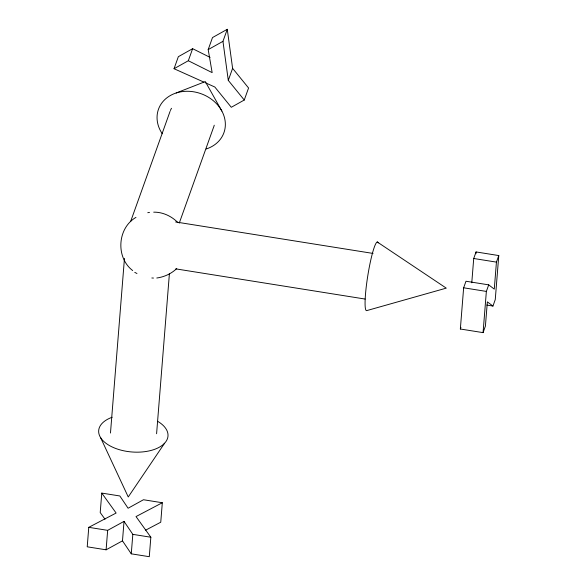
<?xml version="1.0" encoding="UTF-8"?>
<svg xmlns="http://www.w3.org/2000/svg" width="586" height="586" viewBox="0 0 586 586"><rect width="100%" height="100%" fill="white"/><g stroke="black" fill="none" stroke-linecap="round" stroke-linejoin="round"><path stroke-width="0.88" d="M88.772 527.334L87.219 546.804L106.103 549.815L122.481 540.841L124.034 521.372L107.663 530.345L88.772 527.334L116.116 513.036L101.774 493.09L119.837 495.968L128.092 508.238L143.467 499.741L162.315 502.744L160.754 522.214L145.614 530.176M101.774 493.09L100.213 512.56L104.997 519.211M110.476 433.047L124.459 258.367M106.103 549.815L107.663 530.345M162.315 502.744L136.018 516.574L150.844 537.23L149.284 556.7L131.264 553.829L132.824 534.359L124.034 521.372M156.594 433.735L169.413 273.611M498.781 255.569L495.258 299.614L492.951 306.053L487.347 301.871L485.413 326.08L483.062 332.628L460.347 329.01L463.643 287.792L465.987 281.243L488.709 284.862L494.276 289.125L496.437 262.118L498.781 255.569L476.066 251.943L473.715 258.499L471.774 282.804M475.92 253.745L476.066 251.943M483.062 332.628L486.365 291.418L488.709 284.862M204.001 82.165L174.042 68.723L178.349 56.681L192.633 48.682L210.11 57.406M130.627 221.515L170.057 111.399M174.042 68.723L188.326 60.732L192.633 48.682M188.326 60.732L212.154 72.62L208.191 49.612L212.498 37.563L227.273 29.3L232.605 68.335L228.291 80.377L244.259 100.03L231.294 107.289L214.82 87.014L205.664 82.904M228.291 80.377L222.958 41.342L227.273 29.3M179.257 223.105L213.451 127.609A23.176 19.331 19.7 0 0 214.227 125.206M244.259 100.03L248.574 87.988L232.605 68.335M460.347 329.01L460.933 327.369M164.585 443.236L128.246 496.972L100.594 437.639M176.738 268.542C171.383 273.728 164.161 277.01 156.792 278.006M208.191 49.612L222.958 41.342M135.967 217.369C117.332 228.137 115.545 257.547 132.692 270.571M176.188 92.969L205.305 81.593L221.882 111.084M147.76 212.711L149.511 212.381M153.7 212.161C162.813 212 171.603 216.19 177.932 222.621M151.84 277.984L153.473 278.057M473.715 258.499L496.437 262.118M175.595 221.955L373.04 253.43M463.643 287.792L486.365 291.418M486.834 305.079L492.951 306.053M175.793 268.871L365.129 299.058M132.824 534.359L150.844 537.23M134.765 272.358L136.963 273.523M377.23 241.967L446.268 288.136L366.711 310.617A34.764 4.219 -80.9 0 1 368.264 272.849A34.764 4.219 -80.9 0 1 378.197 242.868M122.481 540.841L131.264 553.829M170.365 110.534A23.176 19.331 19.7 0 1 171.515 108.278M162.256 133.747A34.764 28.992 19.7 0 1 174.086 93.731A34.764 28.992 19.7 0 1 221.34 110.109A34.764 28.992 19.7 0 1 206.213 148.983M157.649 421.305A34.764 18.723 4.6 0 1 156.938 448.4A34.764 18.723 4.6 0 1 106.85 443.924A34.764 18.723 4.6 0 1 112.19 417.239"/></g></svg>
